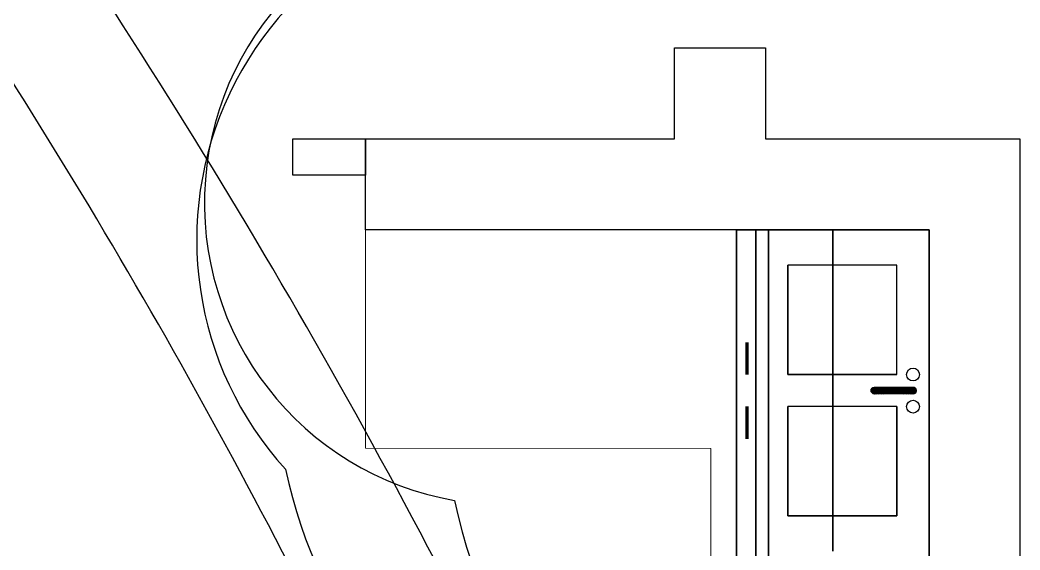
# Model space of a CAD drawing. Header units: millimetres. Extents: x 186.2 to 198.2, y 175.9 to 183.5.
# Drawn here: x 195.477 to 198.226, y 178.757 to 180.213 of the extents above; entities that cross this region are included whole.
import ezdxf

# ---------------------------------------------------------------- set-up
doc = ezdxf.new("R2010")
doc.units = ezdxf.units.MM
doc.layers.add('cocina', color=11, linetype='Continuous', lineweight=20)
doc.layers.add('ladrilloVisto', color=18, linetype='Continuous', lineweight=30)
for name, color, linetype in [('LAYER4', 4, 'Continuous'), ('LAYER7', 7, 'Continuous'), ('tabiqueInterior', 18, 'Continuous'), ('trayectorias', 18, 'Continuous')]:
    doc.layers.add(name, color=color, linetype=linetype)

# ---------------------------------------------------------------- blocks, each defined once
blk = doc.blocks.new('muebleCocina')
at = {"layer": 'cocina'}
for p, q in [((196.4263, 179.0363), (196.4264, 179.6363)), ((196.4264, 179.6363), (197.9764, 179.6361)), ((197.9764, 179.6361), (197.9764, 176.1064)), ((197.3764, 179.0362), (196.4263, 179.0363)), ((197.3764, 176.7064), (197.3764, 179.0362)), ((196.3264, 176.1064), (196.3264, 176.7064)), ((196.3264, 176.7064), (197.3764, 176.7064)), ((197.9764, 176.1064), (196.3264, 176.1064))]:
    blk.add_line(p, q, dxfattribs=at)
blk = doc.blocks.new('3d_parete_cucina')
at = {"layer": 'LAYER4', "extrusion": (0, -1, -1.83691e-16)}
for p, q in [((178.5679, 121.2663), (178.5679, 121.2663, 0.17)), ((178.5679, 121.2663), (182.5679, 121.2663)), ((178.5679, 121.2663, 0.88), (182.5679, 121.2663, 0.88)), ((178.5679, 121.2663, 0.17), (182.5679, 121.2663, 0.17)), ((178.5679, 121.2663, 1.48), (178.6179, 121.2663, 1.48)), ((178.5679, 121.2663, 2.16), (178.6179, 121.2663, 2.16)), ((178.5679, 121.2663, 1.48), (178.5679, 121.2663, 2.16)), ((178.5679, 121.2663, 0.17), (178.5679, 121.2663, 0.82)), ((178.5679, 121.2663, 0.82), (178.5679, 121.2663, 0.88)), ((178.6179, 121.2663, 1.48), (178.6179, 121.2663, 2.16)), ((178.6179, 121.2663, 1.505), (179.5179, 121.2663, 1.505)), ((178.6179, 121.2663, 1.705), (179.5179, 121.2663, 1.705)), ((178.6179, 121.2663, 1.72), (179.5179, 121.2663, 1.72)), ((178.6179, 121.2663, 1.92), (179.5179, 121.2663, 1.92)), ((178.6179, 121.2663, 1.935), (179.5179, 121.2663, 1.935)), ((178.6179, 121.2663, 2.135), (179.5179, 121.2663, 2.135)), ((178.6179, 121.2663, 2.16), (179.5179, 121.2663, 2.16)), ((178.6179, 121.2663, 1.48), (179.5179, 121.2663, 1.48)), ((179.5179, 121.2663, 1.48), (179.5179, 121.2663, 2.16)), ((179.5179, 121.2663, 2.16), (179.5679, 121.2663, 2.16)), ((179.5179, 121.2663, 1.48), (179.5679, 121.2663, 1.48)), ((178.5679, 120.7263, 0.82), (182.5679, 120.7263, 0.82)), ((179.0179, 120.7263, 0.7675), (179.0179, 120.7263, 0.7725)), ((179.0679, 120.7263, 0.17), (179.0679, 120.7263, 0.82)), ((179.1179, 120.7263, 0.7675), (179.1179, 120.7263, 0.7725)), ((179.1179, 120.7263, 0.7725), (179.1179, 120.7263, 0.7675))]:
    blk.add_line(p, q, dxfattribs=at)
at = {"layer": 'LAYER4', "extrusion": (-1, 1.83691e-16, -1.83691e-16)}
for p, q in [((178.5679, 121.2663, 0.82), (178.5679, 120.6663, 0.82)), ((178.5679, 121.2663, 0.88), (178.5679, 120.6663, 0.88)), ((178.5679, 120.7263, 0.82), (178.5679, 120.7263, 0.17)), ((178.5679, 120.6663, 0.88), (178.5679, 120.6663, 0.82))]:
    blk.add_line(p, q, dxfattribs=at)
at = {"layer": 'LAYER4', "extrusion": (-1, 0, 0)}
blk.add_line((179.0679, 121.2163, 0.88), (179.0679, 121.2163, 0.9965), dxfattribs=at)
at = {"layer": 'LAYER4'}
for p, q in [((179.0179, 121.1663, 0.88), (178.6779, 121.1663, 0.88)), ((178.6779, 121.1663, 0.88), (178.6779, 120.8263, 0.88)), ((179.0179, 121.1663, 0.88), (179.0179, 120.8263, 0.88)), ((179.1179, 121.1663, 0.88), (179.1179, 120.8263, 0.88)), ((179.1179, 121.1663, 0.88), (179.4579, 121.1663, 0.88)), ((179.4579, 121.1663, 0.88), (179.4579, 120.8263, 0.88)), ((179.0179, 120.8263, 0.88), (178.6779, 120.8263, 0.88)), ((179.4579, 120.8263, 0.88), (179.1179, 120.8263, 0.88))]:
    blk.add_line(p, q, dxfattribs=at)
at = {"layer": 'LAYER4', "extrusion": (0, -1, 0)}
for p, q in [((178.5679, 120.7263, 0.17), (178.5679, 120.7663, 0.17)), ((178.5679, 120.7263, 0.17), (182.5679, 120.7263, 0.17)), ((179.0179, 120.7013, 0.7725), (179.0179, 120.7013, 0.7675)), ((179.0179, 120.7013, 0.7725), (179.0179, 120.7013, 0.7675)), ((179.0179, 120.6963, 0.7725), (179.0179, 120.6963, 0.7675)), ((179.1179, 120.7013, 0.7725), (179.1179, 120.7013, 0.7675)), ((179.1179, 120.7013, 0.7725), (179.1179, 120.7013, 0.7675)), ((179.1179, 120.6963, 0.7725), (179.1179, 120.6963, 0.7675)), ((178.5679, 120.6663, 0.88), (182.5679, 120.6663, 0.88)), ((178.5679, 120.6663, 0.82), (182.5679, 120.6663, 0.82))]:
    blk.add_line(p, q, dxfattribs=at)
at = {"layer": 'LAYER4', "color": 254, "extrusion": (0, -1, -1.83691e-16)}
for p, q in [((178.9179, 120.7263, 0.7725), (178.9179, 120.7263, 0.7675)), ((178.9279, 120.7263, 0.7725), (178.9279, 120.7263, 0.7675)), ((179.0079, 120.7263, 0.7675), (179.0079, 120.7263, 0.7725)), ((179.1279, 120.7263, 0.7725), (179.1279, 120.7263, 0.7675)), ((179.2079, 120.7263, 0.7675), (179.2079, 120.7263, 0.7725)), ((179.2179, 120.7263, 0.7725), (179.2179, 120.7263, 0.7675)), ((179.2179, 120.7263, 0.7675), (179.2179, 120.7263, 0.7725))]:
    blk.add_line(p, q, dxfattribs=at)
at = {"layer": 'LAYER4', "color": 254, "extrusion": (0, -1, 0)}
for p, q in [((178.9179, 120.7263, 0.7725), (178.9279, 120.7263, 0.7725)), ((178.9279, 120.7263, 0.7675), (178.9179, 120.7263, 0.7675)), ((179.0079, 120.7263, 0.7725), (179.0179, 120.7263, 0.7725)), ((179.0079, 120.7263, 0.7675), (179.0179, 120.7263, 0.7675)), ((179.1279, 120.7263, 0.7675), (179.1179, 120.7263, 0.7675)), ((179.1179, 120.7263, 0.7725), (179.1279, 120.7263, 0.7725)), ((179.2079, 120.7263, 0.7675), (179.2179, 120.7263, 0.7675)), ((179.2079, 120.7263, 0.7725), (179.2179, 120.7263, 0.7725)), ((178.9179, 120.7013, 0.7725), (178.9179, 120.7013, 0.7675)), ((178.9179, 120.7013, 0.7725), (178.9179, 120.7013, 0.7675)), ((178.9179, 120.6963, 0.7725), (178.9179, 120.6963, 0.7675)), ((179.2179, 120.7013, 0.7725), (179.2179, 120.7013, 0.7675)), ((179.2179, 120.7013, 0.7725), (179.2179, 120.7013, 0.7675)), ((179.2179, 120.6963, 0.7725), (179.2179, 120.6963, 0.7675))]:
    blk.add_line(p, q, dxfattribs=at)
at = {"layer": 'LAYER4'}
for centre, radius in [((179.0179, 121.2163, 0.88), 0.02), ((179.0679, 121.2163, 0.88), 0.01), ((179.1179, 121.2163, 0.88), 0.02), ((179.0679, 121.0956, 0.9965), 0.01)]:
    blk.add_circle(centre, radius, dxfattribs=at)
at = {"layer": 'LAYER4', "extrusion": (-1, 0, 0)}
blk.add_arc((-121.156, 0.9965, -179.0679), 0.0603, 0, 180, dxfattribs=at)
at = {"layer": 'LAYER4', "color": 254, "extrusion": (0, -1, 0)}
for centre, start, end in [((178.9679, 0.2738, -120.7013), 84.2752, 95.7248), ((178.9679, 1.2662, -120.7013), 264.2752, 275.7248), ((178.9679, 0.2738, -120.7013), 84.2752, 95.7248), ((178.9679, 1.2662, -120.7013), 264.2752, 275.7248), ((178.9679, 0.2738, -120.6963), 84.2752, 95.7248), ((178.9679, 1.2662, -120.6963), 264.2752, 275.7248), ((179.1679, 1.2662, -120.7013), 264.2752, 275.7248), ((179.1679, 1.2662, -120.7013), 264.2752, 275.7248), ((179.1679, 0.2738, -120.7013), 84.2752, 95.7248), ((179.1679, 0.2738, -120.7013), 84.2752, 95.7248), ((179.1679, 1.2662, -120.6963), 264.2752, 275.7248), ((179.1679, 0.2738, -120.6963), 84.2752, 95.7248)]:
    blk.add_arc(centre, 0.5012, start, end, dxfattribs=at)
at = {"layer": 'LAYER4'}
for points in [[(178.5679, 120.6663, 0.88), (178.5679, 121.2663, 0.88), (178.5679, 121.2663, 0.82), (178.5679, 120.6663, 0.82)], [(178.5679, 120.7263, 0.82), (178.5679, 121.2663, 0.82), (178.5679, 121.2663, 0.17), (178.5679, 120.7263, 0.17)], [(178.5679, 121.2663, 0.17), (178.5679, 121.2663), (178.5679, 120.7663), (178.5679, 120.7663, 0.17)], [(179.0179, 121.1663, 0.68), (178.6779, 121.1663, 0.68), (178.6779, 120.8263, 0.68), (179.0179, 120.8263, 0.68)], [(179.4579, 121.1663, 0.68), (179.1179, 121.1663, 0.68), (179.1179, 120.8263, 0.68), (179.4579, 120.8263, 0.68)], [(178.5679, 120.9663, 2.16), (178.5679, 120.9663, 1.48), (178.6179, 120.9663, 1.48), (178.6179, 120.9663, 2.16)], [(178.6179, 120.9663, 1.505), (178.6179, 120.9663, 1.48), (179.5179, 120.9663, 1.48), (179.5179, 120.9663, 1.505)], [(178.6179, 120.9663, 2.16), (178.6179, 120.9663, 2.135), (179.5179, 120.9663, 2.135), (179.5179, 120.9663, 2.16)], [(178.6179, 120.9663, 1.935), (178.6179, 120.9663, 1.92), (179.5179, 120.9663, 1.92), (179.5179, 120.9663, 1.935)], [(178.6179, 120.9663, 1.72), (178.6179, 120.9663, 1.705), (179.5179, 120.9663, 1.705), (179.5179, 120.9663, 1.72)], [(179.5179, 120.9663, 2.16), (179.5179, 120.9663, 1.48), (179.5679, 120.9663, 1.48), (179.5679, 120.9663, 2.16)], [(178.5679, 120.7663, 0.17), (178.5679, 120.7663), (182.5679, 120.7663), (182.5679, 120.7663, 0.17)], [(178.5679, 120.7663, 0.17), (178.5679, 120.7263, 0.17), (182.5679, 120.7263, 0.17), (182.5679, 120.7663, 0.17)], [(178.5679, 120.7263, 0.82), (178.5679, 120.6663, 0.82), (182.5679, 120.6663, 0.82), (182.5679, 120.7263, 0.82)], [(178.5679, 120.7263, 0.82), (178.5679, 120.7263, 0.17), (182.5679, 120.7263, 0.17), (182.5679, 120.7263, 0.82)], [(178.5679, 120.6663, 0.88), (178.5679, 120.6663, 0.82), (182.5679, 120.6663, 0.82), (182.5679, 120.6663, 0.88)]]:
    blk.add_3dface(points, dxfattribs=at)
at = {"layer": 'LAYER7', "invisible_edges": 15}
for points in [[(179.4579, 121.1663, 0.88), (179.4579, 121.2663, 0.88), (178.5679, 121.2663, 0.88), (178.6779, 121.1663, 0.88)], [(178.6779, 121.1663, 0.88), (178.5679, 121.2663, 0.88), (178.5679, 120.6663, 0.88), (178.6779, 120.8263, 0.88)], [(179.4579, 121.2663, 0.88), (179.4579, 120.6663, 0.88), (182.5679, 120.6663, 0.88), (182.5679, 121.2663, 0.88)], [(179.1179, 121.1663, 0.88), (179.0179, 121.1663, 0.88), (179.0179, 120.8263, 0.88), (179.1179, 120.8263, 0.88)], [(178.6779, 120.8263, 0.88), (178.5679, 120.6663, 0.88), (178.5679, 120.6663, 0.88), (179.4579, 120.8263, 0.88)], [(178.6779, 120.8263, 0.88), (178.5679, 120.6663, 0.88), (179.4579, 120.6663, 0.88), (179.4579, 120.8263, 0.88)]]:
    blk.add_3dface(points, dxfattribs=at)
at = {"layer": 'LAYER4'}
mesh = blk.add_polymesh((19, 12), dxfattribs=dict(at, n_close=True))
for k, corner in enumerate([(179.0779, 121.0956, 0.9965), (179.0766, 121.1006, 0.9965), (179.0729, 121.1043, 0.9965), (179.0679, 121.1056, 0.9965), (179.0629, 121.1043, 0.9965), (179.0593, 121.1006, 0.9965), (179.0579, 121.0956, 0.9965), (179.0593, 121.0906, 0.9965), (179.0629, 121.087, 0.9965), (179.0679, 121.0856, 0.9965), (179.0729, 121.087, 0.9965), (179.0766, 121.0906, 0.9965), (179.0779, 121.0966, 1.007), (179.0766, 121.1015, 1.0061), (179.0729, 121.1051, 1.0055), (179.0679, 121.1064, 1.0053), (179.0629, 121.1051, 1.0055), (179.0593, 121.1015, 1.0061), (179.0579, 121.0966, 1.007), (179.0593, 121.0916, 1.0079), (179.0629, 121.088, 1.0085), (179.0679, 121.0867, 1.0087), (179.0729, 121.088, 1.0085), (179.0766, 121.0916, 1.0079), (179.0779, 121.0993, 1.0172), (179.0766, 121.104, 1.0155), (179.0729, 121.1074, 1.0142), (179.0679, 121.1087, 1.0137), (179.0629, 121.1074, 1.0142), (179.0593, 121.104, 1.0155), (179.0579, 121.0993, 1.0172), (179.0593, 121.0946, 1.0189), (179.0629, 121.0912, 1.0201), (179.0679, 121.0899, 1.0206), (179.0729, 121.0912, 1.0201), (179.0766, 121.0946, 1.0189), (179.0779, 121.1037, 1.0267), (179.0766, 121.1081, 1.0242), (179.0729, 121.1112, 1.0224), (179.0679, 121.1124, 1.0217), (179.0629, 121.1112, 1.0224), (179.0593, 121.1081, 1.0242), (179.0579, 121.1037, 1.0267), (179.0593, 121.0994, 1.0292), (179.0629, 121.0962, 1.031), (179.0679, 121.0951, 1.0317), (179.0729, 121.0962, 1.031), (179.0766, 121.0994, 1.0292), (179.0779, 121.1098, 1.0353), (179.0766, 121.1136, 1.0321), (179.0729, 121.1164, 1.0297), (179.0679, 121.1174, 1.0289), (179.0629, 121.1164, 1.0297), (179.0593, 121.1136, 1.0321), (179.0579, 121.1098, 1.0353), (179.0593, 121.1059, 1.0385), (179.0629, 121.1031, 1.0409), (179.0679, 121.1021, 1.0417), (179.0729, 121.1031, 1.0409), (179.0766, 121.1059, 1.0385), (179.0779, 121.1172, 1.0427), (179.0766, 121.1204, 1.0389), (179.0729, 121.1228, 1.0361), (179.0679, 121.1236, 1.0351), (179.0629, 121.1228, 1.0361), (179.0593, 121.1204, 1.0389), (179.0579, 121.1172, 1.0427), (179.0593, 121.114, 1.0466), (179.0629, 121.1116, 1.0494), (179.0679, 121.1108, 1.0504), (179.0729, 121.1116, 1.0494), (179.0766, 121.114, 1.0466), (179.0779, 121.1258, 1.0488), (179.0766, 121.1283, 1.0445), (179.0729, 121.1301, 1.0413), (179.0679, 121.1308, 1.0401), (179.0629, 121.1301, 1.0413), (179.0593, 121.1283, 1.0445), (179.0579, 121.1258, 1.0488), (179.0593, 121.1233, 1.0531), (179.0629, 121.1215, 1.0563), (179.0679, 121.1208, 1.0574), (179.0729, 121.1215, 1.0563), (179.0766, 121.1233, 1.0531), (179.0779, 121.1354, 1.0532), (179.0766, 121.1371, 1.0485), (179.0729, 121.1383, 1.0451), (179.0679, 121.1388, 1.0438), (179.0629, 121.1383, 1.0451), (179.0593, 121.1371, 1.0485), (179.0579, 121.1354, 1.0532), (179.0593, 121.1336, 1.0579), (179.0629, 121.1324, 1.0614), (179.0679, 121.1319, 1.0626), (179.0729, 121.1324, 1.0614), (179.0766, 121.1336, 1.0579), (179.0779, 121.1455, 1.0559), (179.0766, 121.1464, 1.051), (179.0729, 121.147, 1.0474), (179.0679, 121.1472, 1.0461), (179.0629, 121.147, 1.0474), (179.0593, 121.1464, 1.051), (179.0579, 121.1455, 1.0559), (179.0593, 121.1446, 1.0609), (179.0629, 121.144, 1.0645), (179.0679, 121.1438, 1.0658), (179.0729, 121.144, 1.0645), (179.0766, 121.1446, 1.0609), (179.0779, 121.156, 1.0569), (179.0766, 121.156, 1.0519), (179.0729, 121.156, 1.0482), (179.0679, 121.156, 1.0469), (179.0629, 121.156, 1.0482), (179.0593, 121.156, 1.0519), (179.0579, 121.156, 1.0569), (179.0593, 121.156, 1.0619), (179.0629, 121.156, 1.0655), (179.0679, 121.156, 1.0669), (179.0729, 121.156, 1.0655), (179.0766, 121.156, 1.0619), (179.0779, 121.1665, 1.0559), (179.0766, 121.1656, 1.051), (179.0729, 121.165, 1.0474), (179.0679, 121.1647, 1.0461), (179.0629, 121.165, 1.0474), (179.0593, 121.1656, 1.051), (179.0579, 121.1665, 1.0559), (179.0593, 121.1673, 1.0609), (179.0629, 121.168, 1.0645), (179.0679, 121.1682, 1.0658), (179.0729, 121.168, 1.0645), (179.0766, 121.1673, 1.0609), (179.0779, 121.1766, 1.0532), (179.0766, 121.1749, 1.0485), (179.0729, 121.1737, 1.0451), (179.0679, 121.1732, 1.0438), (179.0629, 121.1737, 1.0451), (179.0593, 121.1749, 1.0485), (179.0579, 121.1766, 1.0532), (179.0593, 121.1783, 1.0579), (179.0629, 121.1796, 1.0614), (179.0679, 121.18, 1.0626), (179.0729, 121.1796, 1.0614), (179.0766, 121.1783, 1.0579), (179.0779, 121.1862, 1.0488), (179.0766, 121.1837, 1.0445), (179.0729, 121.1818, 1.0413), (179.0679, 121.1812, 1.0401), (179.0629, 121.1818, 1.0413), (179.0593, 121.1837, 1.0445), (179.0579, 121.1862, 1.0488), (179.0593, 121.1887, 1.0531), (179.0629, 121.1905, 1.0563), (179.0679, 121.1912, 1.0574), (179.0729, 121.1905, 1.0563), (179.0766, 121.1887, 1.0531), (179.0779, 121.1948, 1.0427), (179.0766, 121.1916, 1.0389), (179.0729, 121.1892, 1.0361), (179.0679, 121.1883, 1.0351), (179.0629, 121.1892, 1.0361), (179.0593, 121.1916, 1.0389), (179.0579, 121.1948, 1.0427), (179.0593, 121.198, 1.0466), (179.0629, 121.2003, 1.0494), (179.0679, 121.2012, 1.0504), (179.0729, 121.2003, 1.0494), (179.0766, 121.198, 1.0466), (179.0779, 121.2022, 1.0353), (179.0766, 121.1984, 1.0321), (179.0729, 121.1956, 1.0297), (179.0679, 121.1946, 1.0289), (179.0629, 121.1956, 1.0297), (179.0593, 121.1984, 1.0321), (179.0579, 121.2022, 1.0353), (179.0593, 121.206, 1.0385), (179.0629, 121.2088, 1.0409), (179.0679, 121.2099, 1.0417), (179.0729, 121.2088, 1.0409), (179.0766, 121.206, 1.0385), (179.0779, 121.2082, 1.0267), (179.0766, 121.2039, 1.0242), (179.0729, 121.2007, 1.0224), (179.0679, 121.1996, 1.0217), (179.0629, 121.2007, 1.0224), (179.0593, 121.2039, 1.0242), (179.0579, 121.2082, 1.0267), (179.0593, 121.2126, 1.0292), (179.0629, 121.2157, 1.031), (179.0679, 121.2169, 1.0317), (179.0729, 121.2157, 1.031), (179.0766, 121.2126, 1.0292), (179.0779, 121.2127, 1.0172), (179.0766, 121.208, 1.0155), (179.0729, 121.2046, 1.0142), (179.0679, 121.2033, 1.0137), (179.0629, 121.2046, 1.0142), (179.0593, 121.208, 1.0155), (179.0579, 121.2127, 1.0172), (179.0593, 121.2174, 1.0189), (179.0629, 121.2208, 1.0201), (179.0679, 121.2221, 1.0206), (179.0729, 121.2208, 1.0201), (179.0766, 121.2174, 1.0189), (179.0779, 121.2154, 1.007), (179.0766, 121.2105, 1.0061), (179.0729, 121.2069, 1.0055), (179.0679, 121.2056, 1.0053), (179.0629, 121.2069, 1.0055), (179.0593, 121.2105, 1.0061), (179.0579, 121.2154, 1.007), (179.0593, 121.2203, 1.0079), (179.0629, 121.2239, 1.0085), (179.0679, 121.2253, 1.0087), (179.0729, 121.2239, 1.0085), (179.0766, 121.2203, 1.0079), (179.0779, 121.2163, 0.9965), (179.0766, 121.2113, 0.9965), (179.0729, 121.2077, 0.9965), (179.0679, 121.2063, 0.9965), (179.0629, 121.2077, 0.9965), (179.0593, 121.2113, 0.9965), (179.0579, 121.2163, 0.9965), (179.0593, 121.2213, 0.9965), (179.0629, 121.225, 0.9965), (179.0679, 121.2263, 0.9965), (179.0729, 121.225, 0.9965), (179.0766, 121.2213, 0.9965)]):
    mesh.set_mesh_vertex(divmod(k, 12), corner)
mesh = blk.add_polymesh((2, 18), dxfattribs=dict(at, n_close=True))
for k, corner in enumerate([(179.0779, 121.2163, 0.88), (179.0773, 121.2197, 0.88), (179.0756, 121.2228, 0.88), (179.0729, 121.225, 0.88), (179.0697, 121.2262, 0.88), (179.0662, 121.2262, 0.88), (179.0629, 121.225, 0.88), (179.0603, 121.2228, 0.88), (179.0585, 121.2197, 0.88), (179.0579, 121.2163, 0.88), (179.0585, 121.2129, 0.88), (179.0603, 121.2099, 0.88), (179.0629, 121.2077, 0.88), (179.0662, 121.2065, 0.88), (179.0697, 121.2065, 0.88), (179.0729, 121.2077, 0.88), (179.0756, 121.2099, 0.88), (179.0773, 121.2129, 0.88), (179.0779, 121.2163, 0.9965), (179.0773, 121.2197, 0.9965), (179.0756, 121.2228, 0.9965), (179.0729, 121.225, 0.9965), (179.0697, 121.2262, 0.9965), (179.0662, 121.2262, 0.9965), (179.0629, 121.225, 0.9965), (179.0603, 121.2228, 0.9965), (179.0585, 121.2197, 0.9965), (179.0579, 121.2163, 0.9965), (179.0585, 121.2129, 0.9965), (179.0603, 121.2099, 0.9965), (179.0629, 121.2077, 0.9965), (179.0662, 121.2065, 0.9965), (179.0697, 121.2065, 0.9965), (179.0729, 121.2077, 0.9965), (179.0756, 121.2099, 0.9965), (179.0773, 121.2129, 0.9965)]):
    mesh.set_mesh_vertex(divmod(k, 18), corner)
at = {"layer": 'LAYER4', "color": 254}
mesh = blk.add_polymesh((2, 13), dxfattribs=at)
for k, corner in enumerate([(178.9179, 120.7013, 0.7725), (178.9262, 120.7013, 0.7733), (178.9346, 120.7013, 0.7739), (178.9429, 120.7013, 0.7744), (178.9512, 120.7013, 0.7747), (178.9596, 120.7013, 0.7749), (178.9679, 120.7013, 0.775), (178.9763, 120.7013, 0.7749), (178.9846, 120.7013, 0.7747), (178.993, 120.7013, 0.7744), (179.0013, 120.7013, 0.7739), (179.0096, 120.7013, 0.7733), (179.0179, 120.7013, 0.7725), (178.9179, 120.7013, 0.7675), (178.9262, 120.7013, 0.7667), (178.9346, 120.7013, 0.7661), (178.9429, 120.7013, 0.7656), (178.9512, 120.7013, 0.7653), (178.9596, 120.7013, 0.7651), (178.9679, 120.7013, 0.765), (178.9763, 120.7013, 0.7651), (178.9846, 120.7013, 0.7653), (178.993, 120.7013, 0.7656), (179.0013, 120.7013, 0.7661), (179.0096, 120.7013, 0.7667), (179.0179, 120.7013, 0.7675)]):
    mesh.set_mesh_vertex(divmod(k, 13), corner)
mesh = blk.add_polymesh((2, 13), dxfattribs=at)
for k, corner in enumerate([(178.9179, 120.6963, 0.7725), (178.9262, 120.6963, 0.7733), (178.9346, 120.6963, 0.7739), (178.9429, 120.6963, 0.7744), (178.9512, 120.6963, 0.7747), (178.9596, 120.6963, 0.7749), (178.9679, 120.6963, 0.775), (178.9763, 120.6963, 0.7749), (178.9846, 120.6963, 0.7747), (178.993, 120.6963, 0.7744), (179.0013, 120.6963, 0.7739), (179.0096, 120.6963, 0.7733), (179.0179, 120.6963, 0.7725), (178.9179, 120.6963, 0.7675), (178.9262, 120.6963, 0.7667), (178.9346, 120.6963, 0.7661), (178.9429, 120.6963, 0.7656), (178.9512, 120.6963, 0.7653), (178.9596, 120.6963, 0.7651), (178.9679, 120.6963, 0.765), (178.9763, 120.6963, 0.7651), (178.9846, 120.6963, 0.7653), (178.993, 120.6963, 0.7656), (179.0013, 120.6963, 0.7661), (179.0096, 120.6963, 0.7667), (179.0179, 120.6963, 0.7675)]):
    mesh.set_mesh_vertex(divmod(k, 13), corner)
mesh = blk.add_polymesh((2, 13), dxfattribs=at)
for k, corner in enumerate([(179.1179, 120.7013, 0.7725), (179.1262, 120.7013, 0.7733), (179.1346, 120.7013, 0.7739), (179.1429, 120.7013, 0.7744), (179.1512, 120.7013, 0.7747), (179.1596, 120.7013, 0.7749), (179.1679, 120.7013, 0.775), (179.1763, 120.7013, 0.7749), (179.1846, 120.7013, 0.7747), (179.193, 120.7013, 0.7744), (179.2013, 120.7013, 0.7739), (179.2096, 120.7013, 0.7733), (179.2179, 120.7013, 0.7725), (179.1179, 120.7013, 0.7675), (179.1262, 120.7013, 0.7667), (179.1346, 120.7013, 0.7661), (179.1429, 120.7013, 0.7656), (179.1512, 120.7013, 0.7653), (179.1596, 120.7013, 0.7651), (179.1679, 120.7013, 0.765), (179.1763, 120.7013, 0.7651), (179.1846, 120.7013, 0.7653), (179.193, 120.7013, 0.7656), (179.2013, 120.7013, 0.7661), (179.2096, 120.7013, 0.7667), (179.2179, 120.7013, 0.7675)]):
    mesh.set_mesh_vertex(divmod(k, 13), corner)
mesh = blk.add_polymesh((2, 13), dxfattribs=at)
for k, corner in enumerate([(179.1179, 120.6963, 0.7725), (179.1262, 120.6963, 0.7733), (179.1346, 120.6963, 0.7739), (179.1429, 120.6963, 0.7744), (179.1512, 120.6963, 0.7747), (179.1596, 120.6963, 0.7749), (179.1679, 120.6963, 0.775), (179.1763, 120.6963, 0.7749), (179.1846, 120.6963, 0.7747), (179.193, 120.6963, 0.7744), (179.2013, 120.6963, 0.7739), (179.2096, 120.6963, 0.7733), (179.2179, 120.6963, 0.7725), (179.1179, 120.6963, 0.7675), (179.1262, 120.6963, 0.7667), (179.1346, 120.6963, 0.7661), (179.1429, 120.6963, 0.7656), (179.1512, 120.6963, 0.7653), (179.1596, 120.6963, 0.7651), (179.1679, 120.6963, 0.765), (179.1763, 120.6963, 0.7651), (179.1846, 120.6963, 0.7653), (179.193, 120.6963, 0.7656), (179.2013, 120.6963, 0.7661), (179.2096, 120.6963, 0.7667), (179.2179, 120.6963, 0.7675)]):
    mesh.set_mesh_vertex(divmod(k, 13), corner)

msp = doc.modelspace()

# ---------------------------------------------------------------- linework, layer by layer
at = {"layer": 'ladrilloVisto', "ltscale": 0.01}
msp.add_lwpolyline([(197.5265, 179.8863), (198.2264, 179.8863), (198.2264, 178.3063), (197.9764, 178.3063), (197.9764, 179.6363), (196.4264, 179.6363), (196.4264, 179.8863), (197.2765, 179.8863), (197.2765, 180.1363), (197.5265, 180.1363)], close=True, dxfattribs=at)
at = {"layer": 'tabiqueInterior', "ltscale": 0.01}
msp.add_lwpolyline([(196.4264, 179.7863), (196.2264, 179.7863), (196.2264, 179.8863), (196.4264, 179.8863)], close=True, dxfattribs=at)
at = {"layer": 'trayectorias', "ltscale": 0.01}
for points, elevation in [([(196.7988, 180.5399, 0.90962), (196.6717, 178.893, 0.236984), (197.5071, 177.8455, -1.035205), (197.0674, 177.814, 0.038784), (195.6339, 180.3901, 0.077939), (194.3202, 181.8663, 0.163103), (192.9046, 182.4782, 0.336503), (192.3968, 182.1567, 0.211441), (192.4604, 181.0937, -0.685772), (191.7085, 180.2464, 0.909541)], 0.9732), ([(196.9526, 180.5436, 0.672484), (196.2067, 178.979, 0.236984), (196.9661, 178.0267, -1.035205), (196.5665, 177.9981, 0.038784), (195.2632, 180.34, 0.077939), (194.069, 181.682, 0.163103), (192.782, 182.2383, 0.336503), (192.3204, 181.946, 0.211441), (192.3782, 180.9796, -0.685772), (191.6947, 180.2094, 0.909541)], 1)]:
    msp.add_lwpolyline(points, format="xyb", dxfattribs=dict(at, elevation=elevation))

# ---------------------------------------------------------------- block references
at = {"layer": 'ladrilloVisto'}
msp.add_blockref('muebleCocina', (0, 0), dxfattribs=at)
at = {"layer": 'tabiqueInterior', "ltscale": 0.01, "xscale": 0.8824370625958317, "yscale": 0.8824370625958317, "zscale": 0.8824370625958317, "rotation": 270}
msp.add_blockref('3d_parete_cucina', (90.9665, 337.211), dxfattribs=at)

doc.saveas('drawing.dxf')
